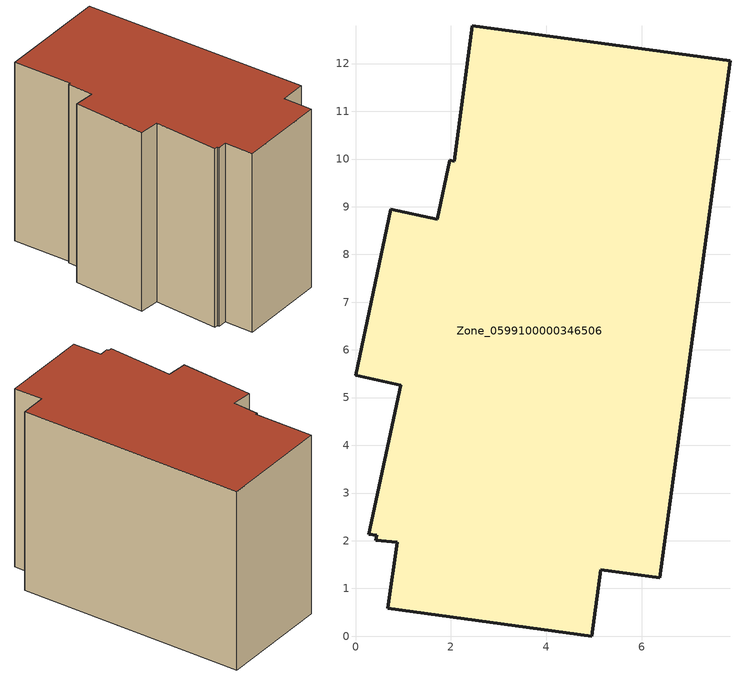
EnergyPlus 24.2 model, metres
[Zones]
Zone_0599100000346506
 floor ground (C_G): 4.95,0 0.68,0.58 0.87,1.97 0.43,2.01 0.45,2.11 0.27,2.14 0.95,5.26 0,5.47 0.74,8.95 1.71,8.74 1.98,9.97 2.07,9.95 2.45,12.79 7.85,12.06 6.38,1.22 5.14,1.39 z0
 wall outside (C_F): 2.45,12.79 2.07,9.95 1.98,9.97 1.71,8.74 0.74,8.95 0,5.47 0.95,5.26 0.27,2.14 0.45,2.11 0.43,2.01 0.87,1.97 0.68,0.58 4.95,0 5.14,1.39 6.38,1.22 7.85,12.06 2.45,12.79 z0:8.9
 roof outside (C_R): 0.43,2.01 0.87,1.97 0.68,0.58 4.95,0 5.14,1.39 6.38,1.22 7.85,12.06 2.45,12.79 2.07,9.95 1.98,9.97 1.71,8.74 0.74,8.95 0,5.47 0.95,5.26 0.27,2.14 0.45,2.11 z8.9
[BUILDING]
Pand.0599100000346506: North Axis=0; Terrain=City; Loads Convergence Tolerance Value=0.04; Temperature Convergence Tolerance Value=0.4; Solar Distribution=FullExterior; Maximum Number of Warmup Days=25; Minimum Number of Warmup Days=1
[Site:Location]
Rotterdam.The.Hague.AP_ZH_NLD Design_Conditions: Latitude=51.96; Longitude=4.45; Time Zone=1; Elevation=-4.5
[SITE:GROUNDTEMPERATURE:BUILDINGSURFACE]
18, 18, 18, 18, 18, 18, 18, 18, 18, 18, 18, 18
[MATERIAL] Thermal Absorptance=0.9; Solar Absorptance=0.7; Visible Absorptance=0.7
Name | Roughness | Thickness | Conductivity | Density | Specific Heat
G.TC.1992-2005 | MediumSmooth | 0.15 | 0.06 | 540 | 1210
F.TC.1992-2005 | Rough | 0.3 | 0.12 | 1920 | 840
R.TC.1992-2005 | MediumRough | 0.2 | 0.08 | 1500 | 1000
[CONSTRUCTION]
C_G: G.TC.1992-2005
C_F: F.TC.1992-2005
C_R: R.TC.1992-2005
[ZONE]
Zone_0599100000346506: Type=1; Multiplier=1; Ceiling Height=Autocalculate; Volume=Autocalculate; Floor Area=autocalculate; Part of Total Floor Area=Yes
[ZONEINFILTRATION:DESIGNFLOWRATE]
Infil_Zone_0599100000346506: Zone or ZoneList or Space or SpaceList=Zone_0599100000346506; Schedule=AlwaysOn; Design Flow Rate Calculation Method=Flow/Area; Flow Rate per Floor Area=0.0015; Constant Term Coefficient=1; Temperature Term Coefficient=0; Velocity Term Coefficient=0; Velocity Squared Term Coefficient=0
[HVACTEMPLATE:ZONE:IDEALLOADSAIRSYSTEM]
Zone_0599100000346506: Maximum Heating Supply Air Temperature=50; Minimum Cooling Supply Air Temperature=13; Maximum Heating Supply Air Humidity Ratio=0.0156; Minimum Cooling Supply Air Humidity Ratio=0.0077; Heating Limit=NoLimit; Cooling Limit=NoLimit; Dehumidification Control Type=ConstantSensibleHeatRatio; Cooling Sensible Heat Ratio=0.7; Dehumidification Setpoint=60; Humidification Control Type=None; Humidification Setpoint=30; Outdoor Air Method=None; Outdoor Air Flow Rate per Person=0.00944; Outdoor Air Flow Rate per Zone Floor Area=0; Outdoor Air Flow Rate per Zone=0; Demand Controlled Ventilation Type=None; Outdoor Air Economizer Type=NoEconomizer; Heat Recovery Type=None; Sensible Heat Recovery Effectiveness=0.7; Latent Heat Recovery Effectiveness=0.65
[ZONECONTROL:THERMOSTAT]
ThermostatControl_Zone_0599100000346506: Zone or ZoneList=Zone_0599100000346506; Control Type Schedule=DualSetpointControlType; Control 1=Thermostat_Zone_0599100000346506; Temperature Difference Between Cutout And Setpoint=0
[THERMOSTATSETPOINT:DUALSETPOINT]
Thermostat_Zone_0599100000346506: Heating Setpoint Temperature Schedule=HeatingSetpoint_Zone_0599100000346506; Cooling Setpoint Temperature Schedule=CoolingSetpoint_Zone_0599100000346506
[SCHEDULE:COMPACT]
HeatingSetpoint_Zone_0599100000346506: Through: 12/31, For: AllDays, Until: 24:00, 21
CoolingSetpoint_Zone_0599100000346506: Through: 12/31, For: AllDays, Until: 24:00, 24
DualSetpointControlType: Through: 12/31, For: AllDays, Until: 24:00, 4
AlwaysOn: Through: 12/31, For: AllDays, Until: 24:00, 1
